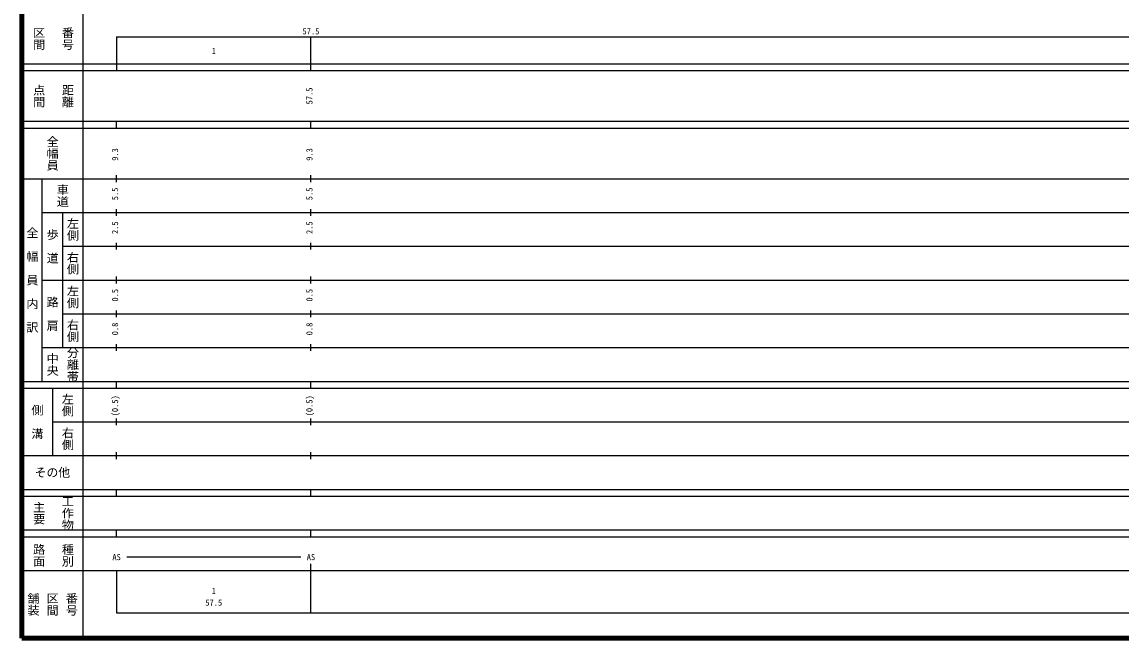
# Model space of a CAD drawing. Units: millimetres on the paper, enlarged 1000 times. Extents: x 40000 to 680000, y 20000 to 380000.
# Drawn here: x 40000 to 365183, y 20000 to 202409 of the extents above; entities that cross this region are included whole.
import ezdxf
from ezdxf.enums import TextEntityAlignment as Align

# ---------------------------------------------------------------- set-up
doc = ezdxf.new("R2010")
doc.units = ezdxf.units.MM
doc.header["$LTSCALE"] = 1000
doc.layers.add('M-TTL', color=2, linetype='Continuous', lineweight=140)
doc.layers.add('M-TTL-BAND', color=7, linetype='Continuous', lineweight=25)
doc.styles.add('@ＭＳ ゴシック', font='')
doc.styles.add('ＭＳ ゴシック', font='')
doc.styles.get('@ＭＳ ゴシック').set_extended_font_data('@MS Gothic')
doc.styles.get('ＭＳ ゴシック').set_extended_font_data('MS Gothic')

msp = doc.modelspace()

# ---------------------------------------------------------------- linework, layer by layer
at = {"layer": 'M-TTL'}
for p, q in [((40000, 380000), (40000, 20000)), ((40000, 20000), (680000, 20000))]:
    msp.add_line(p, q, dxfattribs=at)
at = {"layer": 'M-TTL-BAND'}
for p, q in [((58000, 370000), (58000, 20000)), ((68000, 198000), (579000, 198000)), ((68000, 198000), (68000, 188000)), ((125500, 188000), (125500, 198000)), ((40000, 190000), (579000, 190000)), ((40000, 188000), (579000, 188000)), ((40000, 173000), (579000, 173000)), ((68000, 171000), (68000, 173000)), ((125500, 171000), (125500, 173000)), ((40000, 171000), (579000, 171000)), ((68000, 155000), (68000, 157000)), ((125500, 155000), (125500, 157000)), ((40000, 156000), (579000, 156000)), ((46000, 96000), (46000, 156000)), ((68000, 145000), (68000, 147000)), ((125500, 145000), (125500, 147000)), ((46000, 146000), (579000, 146000)), ((52000, 146000), (52000, 106000)), ((68000, 135000), (68000, 137000)), ((125500, 135000), (125500, 137000)), ((52000, 136000), (579000, 136000)), ((68000, 125000), (68000, 127000)), ((125500, 125000), (125500, 127000)), ((46000, 126000), (579000, 126000)), ((52000, 116000), (579000, 116000)), ((68000, 115000), (68000, 117000)), ((125500, 115000), (125500, 117000)), ((46000, 106000), (579000, 106000)), ((68000, 105000), (68000, 107000)), ((125500, 105000), (125500, 107000)), ((40000, 96000), (579000, 96000)), ((68000, 94000), (68000, 96000)), ((125500, 94000), (125500, 96000)), ((40000, 94000), (579000, 94000)), ((49000, 94000), (49000, 74000)), ((68000, 83000), (68000, 85000)), ((125500, 83000), (125500, 85000)), ((49000, 84000), (579000, 84000)), ((68000, 73000), (68000, 75000)), ((125500, 73000), (125500, 75000)), ((40000, 74000), (579000, 74000)), ((40000, 64000), (579000, 64000)), ((40000, 62000), (579000, 62000)), ((68000, 62000), (68000, 64000)), ((125500, 62000), (125500, 64000)), ((40000, 52000), (579000, 52000)), ((40000, 50000), (579000, 50000)), ((68000, 50000), (68000, 52000)), ((125500, 50000), (125500, 52000)), ((71000, 44000), (122500, 44000)), ((40000, 40000), (579000, 40000)), ((68000, 40000), (68000, 27500)), ((125500, 27500), (125500, 42000)), ((68000, 27500), (579000, 27500))]:
    msp.add_line(p, q, dxfattribs=at)

# ---------------------------------------------------------------- texts
at = {"layer": 'M-TTL-BAND', "style": '@ＭＳ ゴシック'}
for s, p in [('区間', (45000, 197500)), ('番号', (53500, 197500)), ('点間', (45000, 180500)), ('距離', (53500, 180500)), ('全幅員', (49000, 163500)), ('車道', (52000, 151000)), ('左側', (55000, 141000)), ('全\u3000幅\u3000員\u3000内\u3000訳', (43000, 126000)), ('歩\u3000道', (49000, 136000)), ('右側', (55000, 131000)), ('左側', (55000, 121000)), ('路\u3000肩', (49000, 116000)), ('右側', (55000, 111000)), ('中央', (49000, 101000)), ('分離帯', (55000, 101000)), ('左側', (53500, 89000)), ('側\u3000溝', (44500, 84000)), ('右側', (53500, 79000)), ('主要', (45000, 57000)), ('工作物', (53500, 57000)), ('路面', (45000, 44500)), ('種別', (53500, 44500)), ('舗装', (43333, 30000)), ('区間', (49000, 30000)), ('番号', (54667, 30000))]:
    msp.add_text(s, height=2566, rotation=270, dxfattribs=at).set_placement(p, align=Align.MIDDLE_CENTER)
at = {"layer": 'M-TTL-BAND', "style": 'ＭＳ ゴシック'}
for s, p in [('57.5', (125500, 198195)), ('1', (96750, 192405)), ('AS', (68000, 42500)), ('AS', (125500, 42500)), ('1', (96750, 32523)), ('57.5', (96750, 29033))]:
    msp.add_text(s, height=1833, dxfattribs=at).set_placement(p, align=Align.BOTTOM_CENTER)
for s, p in [('57.5', (126500, 180500)), ('9.3', (69000, 163174)), ('9.3', (126500, 163174)), ('5.5', (69000, 151500)), ('5.5', (126500, 151500)), ('2.5', (69000, 141500)), ('2.5', (126500, 141500)), ('0.5', (69000, 121500)), ('0.5', (126500, 121500)), ('0.8', (69000, 111500)), ('0.8', (126500, 111500)), ('(0.5)', (69000, 88764)), ('(0.5)', (126500, 88764))]:
    msp.add_text(s, height=1833, rotation=90, dxfattribs=at).set_placement(p, align=Align.BOTTOM_CENTER)
msp.add_text('その他', height=2566, dxfattribs=at).set_placement((49000, 69000), align=Align.MIDDLE_CENTER)

doc.saveas('drawing.dxf')
